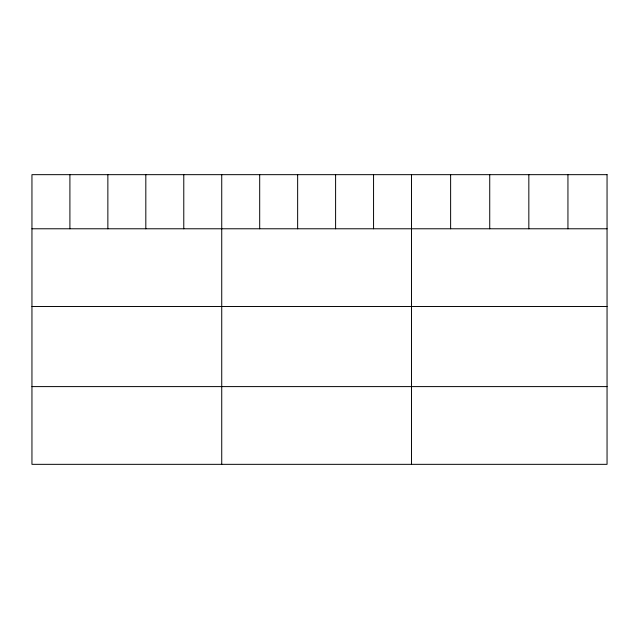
<?xml version="1.0" encoding="UTF-8"?>
<svg xmlns="http://www.w3.org/2000/svg" width="639" height="639" viewBox="0 0 639 639"><rect width="100%" height="100%" fill="white"/><g stroke="black" fill="none" stroke-linecap="round" stroke-linejoin="round"><path stroke-width="0.96" d="M31.95 228.778L607.05 228.778M31.95 306.512L607.05 306.512M31.95 386.603L607.05 386.603M567.943 174.663L567.943 228.778M528.836 174.663L528.836 228.778M489.73 174.663L489.73 228.778M450.623 174.663L450.623 228.778M411.516 174.663L411.516 464.337M373.559 174.663L373.559 228.778M335.603 174.663L335.603 228.778M297.646 174.663L297.646 228.778M259.69 174.663L259.69 228.778M221.733 174.663L221.733 464.337M183.776 174.663L183.776 228.778M145.82 174.663L145.82 228.778M107.863 174.663L107.863 228.778M69.907 174.663L69.907 228.778M607.05 174.663L31.95 174.663L31.95 464.337L607.05 464.337L607.05 174.663"/></g></svg>
